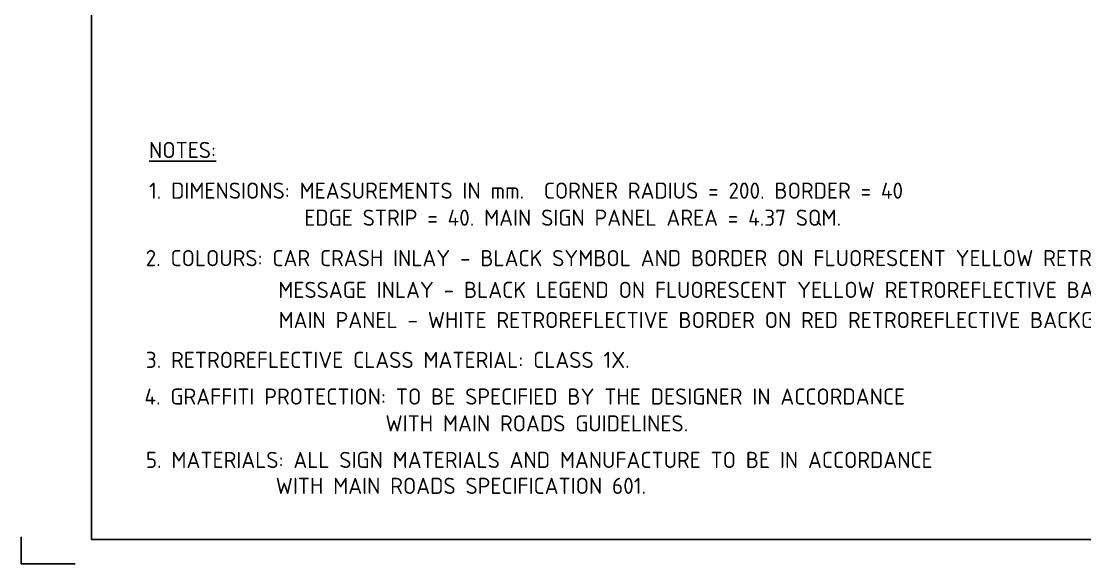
# Model space of a CAD drawing. Extents: x 0 to 420, y 0 to 297.
# Drawn here: x 0 to 197.2, y 0 to 100.6 of the extents above; entities that cross this region are included whole.
import ezdxf
from ezdxf.enums import TextEntityAlignment as Align

# ---------------------------------------------------------------- set-up
doc = ezdxf.new("R2010")
doc.units = 0
doc.layers.get('0').update_dxf_attribs({"linetype": 'CONTINUOUS'})
for name, color, linetype in [('T25', 1, 'CONTINUOUS'), ('TBLK18', 4, 'CONTINUOUS'), ('TBLK25', 1, 'CONTINUOUS'), ('TBLK35', 3, 'CONTINUOUS'), ('TBLK50', 7, 'CONTINUOUS')]:
    doc.layers.add(name, color=color, linetype=linetype)
doc.styles.add('ISO', font='iso3098b.shx')

# ---------------------------------------------------------------- blocks, each defined once
blk = doc.blocks.new('A3BBLK')
at = {"layer": 'TBLK25'}
for p, q in [((0, 5), (0, 0)), ((0, 0), (10, 0))]:
    blk.add_line(p, q, dxfattribs=at)
at = {"layer": 'TBLK50'}
for p, q in [((13, 292.5), (13, 4.5)), ((13, 4.5), (415.5, 4.5))]:
    blk.add_line(p, q, dxfattribs=at)
blk = doc.blocks.new('title block')
blk.add_blockref('A3BBLK', (0, 0))
at = {"layer": 'TBLK18', "style": 'ISO'}
blk.add_attdef('MR_DIRECTORATE', text='', height=1.5, dxfattribs=at).set_placement((381.5, 67.12), align=Align.CENTER)
for tag, p in [('STREET_NAME', (355.51, 61.1)), ('SUBURB_POSTCODE', (388.49, 61.1)), ('TELEPHONE_NO.', (368.31, 58.84)), ('FAX_NO.', (393.56, 58.84))]:
    blk.add_attdef(tag, p, '', height=1.5, dxfattribs=at)
at = {"layer": 'TBLK25', "style": 'ISO'}
for tag, height, p in [('MR_BRANCH', 2, (381.5, 64.2)), ('ROAD_SECTION', 1.75, (384.5, 29.16)), ('SLK', 1.75, (384.5, 26.11)), ('CHAINAGE', 1.75, (384.5, 19.21))]:
    blk.add_attdef(tag, text='', height=height, dxfattribs=at).set_placement(p, align=Align.CENTER)
for tag, p, height in [('FILE_NUMBER', (371.77, 53.24), 2.5), ('DESIGNED_/_DRAWN', (371.77, 48.49), 2), ('VERIFIED', (371.77, 43.49), 2), ('APPROVED', (371.77, 38.49), 2), ('LOCAL_AUTHORITY', (370.48, 16.73), 1.25)]:
    blk.add_attdef(tag, p, '', height=height, dxfattribs=at)
at = {"layer": 'TBLK35', "style": 'ISO', "width": 0.9}
for tag, p in [('ROAD_PROJECT&NUMBER', (384.5, 32.23)), ('DRAWING_DESCRIPTION', (384.5, 22.29))]:
    blk.add_attdef(tag, text='', height=2.5, dxfattribs=at).set_placement(p, align=Align.CENTER)
at = {"layer": 'TBLK50', "style": 'ISO'}
blk.add_attdef('DRG_NUMBER', (356.8, 6.02), '', height=5, dxfattribs=at)

msp = doc.modelspace()

# ---------------------------------------------------------------- block references
at = {"color": 1}
msp.add_blockref('title block', (0, 0), dxfattribs=at)

# ---------------------------------------------------------------- texts
at = {"layer": 'T25', "color": 3, "style": 'ISO'}
for s, p in [('%%UNOTES:', (23.6854762, 75.2444513)), ('1. DIMENSIONS: MEASUREMENTS IN mm.  CORNER RADIUS = 200. BORDER = 40', (23.6854762, 67.7040371)), ('EDGE STRIP = 40. MAIN SIGN PANEL AREA = 4.37 SQM.', (52.4680774, 62.6876016)), ('2. COLOURS: CAR CRASH INLAY - BLACK SYMBOL AND BORDER ON FLUORESCENT YELLOW RETROREFLECTIVE BACKGROUND.', (23.0568055, 55.1883208)), ('MESSAGE INLAY - BLACK LEGEND ON FLUORESCENT YELLOW RETROREFLECTIVE BACKGROUND.', (47.6513362, 49.2967664)), ('MAIN PANEL - WHITE RETROREFLECTIVE BORDER ON RED RETROREFLECTIVE BACKGROUND.', (47.7014004, 43.7078581)), ('3. RETROREFLECTIVE CLASS MATERIAL: CLASS 1X.', (23.0881503, 36.3101001)), ('4. GRAFFITI PROTECTION: TO BE SPECIFIED BY THE DESIGNER IN ACCORDANCE', (22.8334231, 29.5129556)), ('               WITH MAIN ROADS GUIDELINES.', (40.1942596, 24.5322645)), ('5. MATERIALS: ALL SIGN MATERIALS AND MANUFACTURE TO BE IN ACCORDANCE ', (23.0909564, 17.758163)), ('               WITH MAIN ROADS SPECIFICATION 601.', (19.8429245, 12.9502401))]:
    msp.add_text(s, height=3, dxfattribs=at).set_placement(p)

doc.saveas('drawing.dxf')
